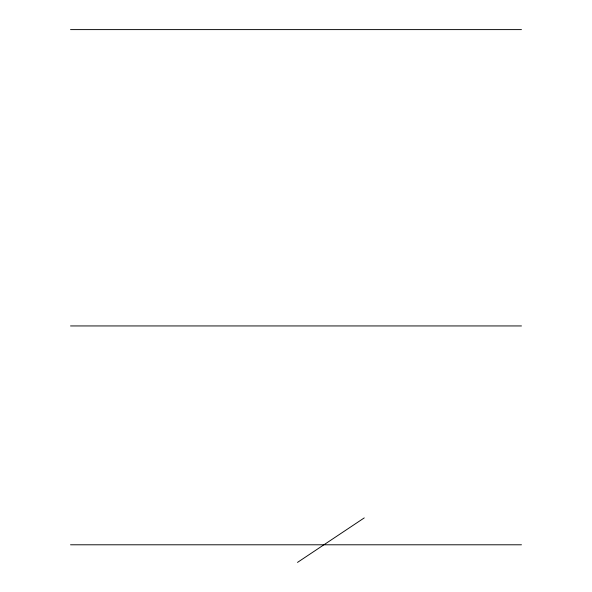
<?xml version="1.0" encoding="UTF-8"?>
<svg xmlns="http://www.w3.org/2000/svg" width="592" height="592" viewBox="0 0 592 592"><rect width="100%" height="100%" fill="white"/><g stroke="black" fill="none" stroke-linecap="round" stroke-linejoin="round"><path stroke-width="0.89" d="M297.502 562.4L364.25 517.904M70.529 29.6L521.471 29.6M70.529 325.94L521.471 325.94M70.529 544.788L521.471 544.788"/></g></svg>
